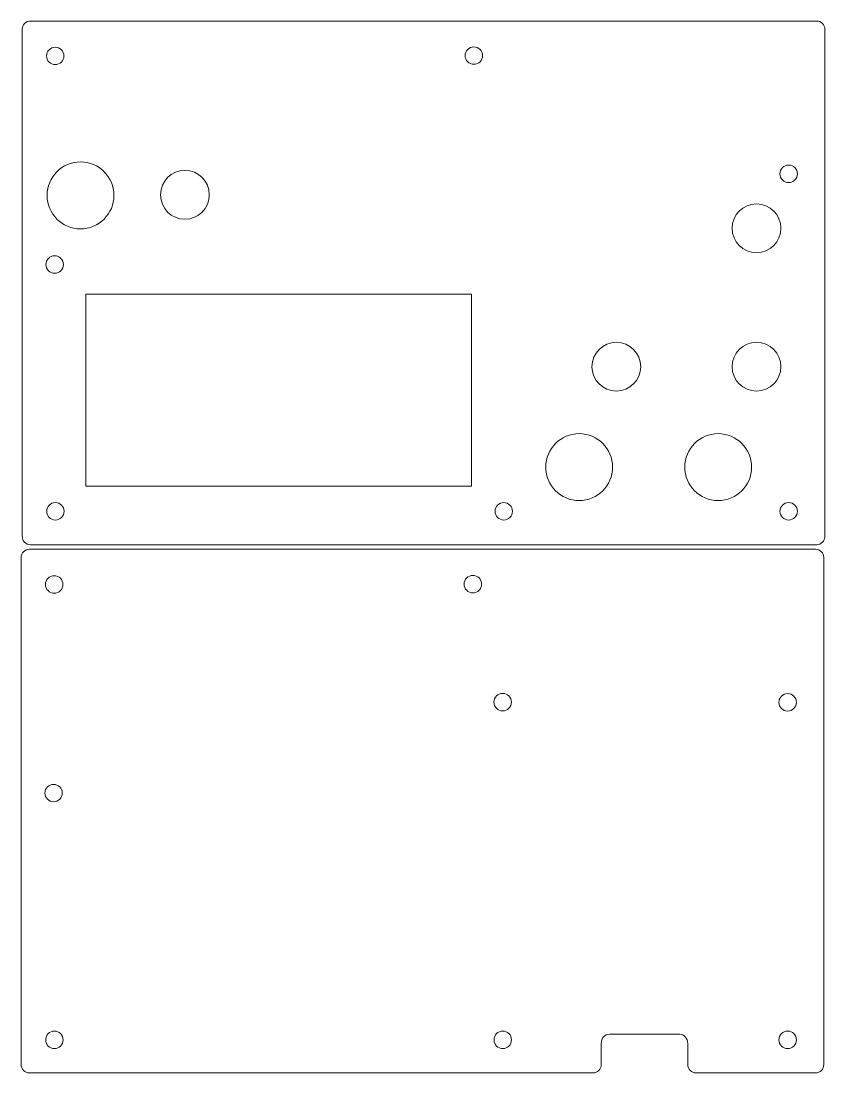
# Model space of a CAD drawing. Header units: inches. Extents: x 157 to 295, y -395 to -214.
import ezdxf

# ---------------------------------------------------------------- set-up
doc = ezdxf.new("R2010")
doc.units = ezdxf.units.IN
doc.header["$MEASUREMENT"] = 0
doc.layers.add('4 encoder top', color=7, linetype='Continuous')
doc.layers.add('bottom', color=7, linetype='Continuous')

# ---------------------------------------------------------------- blocks, each defined once
blk = doc.blocks.new('block 3')
at = {"layer": 'bottom', "color": 1, "lineweight": 9}
blk.add_open_spline([(164.24, -310.95), (164.24, -310.12), (163.57, -309.45), (162.74, -309.45), (161.91, -309.45), (161.24, -310.12), (161.24, -310.95), (161.24, -311.78), (161.91, -312.45), (162.74, -312.45), (163.57, -312.45), (164.24, -311.78), (164.24, -310.95), (164.24, -310.95), (164.24, -310.95), (164.24, -310.95)], degree=3, knots=[0, 0, 0, 0, 1, 1, 1, 2, 2, 2, 3, 3, 3, 4, 4, 4, 5, 5, 5, 5], dxfattribs=at)
blk = doc.blocks.new('block 4')
at = {"layer": 'bottom', "color": 1, "lineweight": 9}
blk.add_open_spline([(164.28, -389.21), (164.28, -388.38), (163.6, -387.71), (162.78, -387.71), (161.95, -387.71), (161.28, -388.38), (161.28, -389.21), (161.28, -390.04), (161.95, -390.71), (162.78, -390.71), (163.6, -390.71), (164.28, -390.04), (164.28, -389.21), (164.28, -389.21), (164.28, -389.21), (164.28, -389.21)], degree=3, knots=[0, 0, 0, 0, 1, 1, 1, 2, 2, 2, 3, 3, 3, 4, 4, 4, 5, 5, 5, 5], dxfattribs=at)
blk = doc.blocks.new('block 5')
at = {"layer": 'bottom', "color": 1, "lineweight": 9}
blk.add_open_spline([(290.33, -331.21), (290.33, -330.39), (289.66, -329.71), (288.83, -329.71), (288, -329.71), (287.33, -330.39), (287.33, -331.21), (287.33, -332.04), (288, -332.71), (288.83, -332.71), (289.66, -332.71), (290.33, -332.04), (290.33, -331.21), (290.33, -331.21), (290.33, -331.21), (290.33, -331.21)], degree=3, knots=[0, 0, 0, 0, 1, 1, 1, 2, 2, 2, 3, 3, 3, 4, 4, 4, 5, 5, 5, 5], dxfattribs=at)
blk = doc.blocks.new('block 6')
at = {"layer": 'bottom', "color": 1, "lineweight": 9}
blk.add_open_spline([(290.33, -389.21), (290.33, -388.38), (289.66, -387.71), (288.83, -387.71), (288, -387.71), (287.33, -388.38), (287.33, -389.21), (287.33, -390.04), (288, -390.71), (288.83, -390.71), (289.66, -390.71), (290.33, -390.04), (290.33, -389.21), (290.33, -389.21), (290.33, -389.21), (290.33, -389.21)], degree=3, knots=[0, 0, 0, 0, 1, 1, 1, 2, 2, 2, 3, 3, 3, 4, 4, 4, 5, 5, 5, 5], dxfattribs=at)
blk = doc.blocks.new('block 7')
at = {"layer": 'bottom', "color": 1, "lineweight": 9}
blk.add_open_spline([(164.14, -346.8), (164.14, -345.97), (163.47, -345.3), (162.64, -345.3), (161.82, -345.3), (161.14, -345.97), (161.14, -346.8), (161.14, -347.63), (161.82, -348.3), (162.64, -348.3), (163.47, -348.3), (164.14, -347.63), (164.14, -346.8), (164.14, -346.8), (164.14, -346.8), (164.14, -346.8)], degree=3, knots=[0, 0, 0, 0, 1, 1, 1, 2, 2, 2, 3, 3, 3, 4, 4, 4, 5, 5, 5, 5], dxfattribs=at)
blk = doc.blocks.new('block 8')
at = {"layer": 'bottom', "color": 1, "lineweight": 9}
blk.add_open_spline([(241.36, -389.21), (241.36, -388.38), (240.69, -387.71), (239.86, -387.71), (239.03, -387.71), (238.36, -388.38), (238.36, -389.21), (238.36, -390.04), (239.03, -390.71), (239.86, -390.71), (240.69, -390.71), (241.36, -390.04), (241.36, -389.21), (241.36, -389.21), (241.36, -389.21), (241.36, -389.21)], degree=3, knots=[0, 0, 0, 0, 1, 1, 1, 2, 2, 2, 3, 3, 3, 4, 4, 4, 5, 5, 5, 5], dxfattribs=at)
blk = doc.blocks.new('block 9')
at = {"layer": 'bottom', "color": 1, "lineweight": 9}
blk.add_open_spline([(236.22, -310.89), (236.22, -310.06), (235.54, -309.39), (234.72, -309.39), (233.89, -309.39), (233.22, -310.06), (233.22, -310.89), (233.22, -311.72), (233.89, -312.39), (234.72, -312.39), (235.54, -312.39), (236.22, -311.72), (236.22, -310.89), (236.22, -310.89), (236.22, -310.89), (236.22, -310.89)], degree=3, knots=[0, 0, 0, 0, 1, 1, 1, 2, 2, 2, 3, 3, 3, 4, 4, 4, 5, 5, 5, 5], dxfattribs=at)
blk = doc.blocks.new('block 10')
at = {"layer": 'bottom', "color": 1, "lineweight": 9}
blk.add_open_spline([(241.34, -331.17), (241.34, -330.34), (240.67, -329.67), (239.84, -329.67), (239.01, -329.67), (238.34, -330.34), (238.34, -331.17), (238.34, -332), (239.01, -332.67), (239.84, -332.67), (240.67, -332.67), (241.34, -332), (241.34, -331.17), (241.34, -331.17), (241.34, -331.17), (241.34, -331.17)], degree=3, knots=[0, 0, 0, 0, 1, 1, 1, 2, 2, 2, 3, 3, 3, 4, 4, 4, 5, 5, 5, 5], dxfattribs=at)
blk = doc.blocks.new('block 11')
at = {"layer": 'bottom', "color": 1, "lineweight": 9}
for points, knots in [([(255.57, -394.9), (255.57, -394.9), (158.46, -394.9), (158.46, -394.9), (157.68, -394.9), (157.04, -394.26), (157.04, -393.47), (157.04, -393.47), (157.04, -306.32), (157.04, -306.32), (157.04, -305.53), (157.68, -304.9), (158.46, -304.9), (158.46, -304.9), (293.63, -304.9), (293.63, -304.9), (294.41, -304.9), (295.04, -305.53), (295.04, -306.32), (295.04, -306.32), (295.04, -393.47), (295.04, -393.47), (295.04, -394.26), (294.41, -394.9), (293.63, -394.9), (293.63, -394.9), (273.08, -394.9), (273.08, -394.9)], [0, 0, 0, 0, 1, 1, 1, 2, 2, 2, 3, 3, 3, 4, 4, 4, 5, 5, 5, 6, 6, 6, 7, 7, 7, 8, 8, 8, 9, 9, 9, 9]), ([(256.79, -393.48), (256.79, -393.48), (256.78, -389.84), (256.78, -389.84), (256.78, -388.96), (257.42, -388.25), (258.19, -388.25), (258.19, -388.25), (270.24, -388.25), (270.24, -388.25), (271.02, -388.25), (271.65, -388.96), (271.65, -389.84), (271.65, -389.84), (271.65, -393.53), (271.65, -393.53)], [0, 0, 0, 0, 1, 1, 1, 2, 2, 2, 3, 3, 3, 4, 4, 4, 5, 5, 5, 5])]:
    blk.add_open_spline(points, degree=3, knots=knots, dxfattribs=at)
for points in [[(256.79, -393.49), (256.79, -394.26), (256.15, -394.9), (255.38, -394.9)], [(271.66, -393.48), (271.66, -394.26), (272.29, -394.89), (273.07, -394.89)]]:
    blk.add_open_spline(points, degree=3, dxfattribs=at)
blk = doc.blocks.new('block 2')
at = {"layer": 'bottom'}
for name in ['block 11', 'block 3', 'block 9', 'block 10', 'block 5', 'block 7', 'block 4', 'block 8', 'block 6']:
    blk.add_blockref(name, (0, 0), dxfattribs=at)
blk = doc.blocks.new('block 12')
at = {"layer": '4 encoder top', "color": 1, "lineweight": 9}
blk.add_open_spline([(164.42, -220.11), (164.42, -219.28), (163.75, -218.61), (162.92, -218.61), (162.09, -218.61), (161.42, -219.28), (161.42, -220.11), (161.42, -220.94), (162.09, -221.61), (162.92, -221.61), (163.75, -221.61), (164.42, -220.94), (164.42, -220.11), (164.42, -220.11), (164.42, -220.11), (164.42, -220.11)], degree=3, knots=[0, 0, 0, 0, 1, 1, 1, 2, 2, 2, 3, 3, 3, 4, 4, 4, 5, 5, 5, 5], dxfattribs=at)
blk = doc.blocks.new('block 13')
at = {"layer": '4 encoder top', "color": 1, "lineweight": 9}
blk.add_open_spline([(164.45, -298.37), (164.45, -297.54), (163.78, -296.87), (162.95, -296.87), (162.12, -296.87), (161.45, -297.54), (161.45, -298.37), (161.45, -299.2), (162.12, -299.87), (162.95, -299.87), (163.78, -299.87), (164.45, -299.2), (164.45, -298.37), (164.45, -298.37), (164.45, -298.37), (164.45, -298.37)], degree=3, knots=[0, 0, 0, 0, 1, 1, 1, 2, 2, 2, 3, 3, 3, 4, 4, 4, 5, 5, 5, 5], dxfattribs=at)
blk = doc.blocks.new('block 14')
at = {"layer": '4 encoder top', "color": 1, "lineweight": 9}
blk.add_open_spline([(290.51, -240.37), (290.51, -239.54), (289.83, -238.87), (289.01, -238.87), (288.18, -238.87), (287.51, -239.54), (287.51, -240.37), (287.51, -241.2), (288.18, -241.87), (289.01, -241.87), (289.83, -241.87), (290.51, -241.2), (290.51, -240.37), (290.51, -240.37), (290.51, -240.37), (290.51, -240.37)], degree=3, knots=[0, 0, 0, 0, 1, 1, 1, 2, 2, 2, 3, 3, 3, 4, 4, 4, 5, 5, 5, 5], dxfattribs=at)
blk = doc.blocks.new('block 15')
at = {"layer": '4 encoder top', "color": 1, "lineweight": 9}
blk.add_open_spline([(290.51, -298.37), (290.51, -297.54), (289.84, -296.87), (289.01, -296.87), (288.18, -296.87), (287.51, -297.54), (287.51, -298.37), (287.51, -299.19), (288.18, -299.87), (289.01, -299.87), (289.84, -299.87), (290.51, -299.19), (290.51, -298.37), (290.51, -298.37), (290.51, -298.37), (290.51, -298.37)], degree=3, knots=[0, 0, 0, 0, 1, 1, 1, 2, 2, 2, 3, 3, 3, 4, 4, 4, 5, 5, 5, 5], dxfattribs=at)
blk = doc.blocks.new('block 16')
at = {"layer": '4 encoder top', "color": 1, "lineweight": 9}
blk.add_open_spline([(164.32, -255.96), (164.32, -255.13), (163.65, -254.46), (162.82, -254.46), (161.99, -254.46), (161.32, -255.13), (161.32, -255.96), (161.32, -256.79), (161.99, -257.46), (162.82, -257.46), (163.65, -257.46), (164.32, -256.79), (164.32, -255.96), (164.32, -255.96), (164.32, -255.96), (164.32, -255.96)], degree=3, knots=[0, 0, 0, 0, 1, 1, 1, 2, 2, 2, 3, 3, 3, 4, 4, 4, 5, 5, 5, 5], dxfattribs=at)
blk = doc.blocks.new('block 17')
at = {"layer": '4 encoder top', "color": 1, "lineweight": 9}
blk.add_open_spline([(241.53, -298.37), (241.53, -297.54), (240.86, -296.87), (240.03, -296.87), (239.21, -296.87), (238.53, -297.54), (238.53, -298.37), (238.53, -299.2), (239.21, -299.87), (240.03, -299.87), (240.86, -299.87), (241.53, -299.2), (241.53, -298.37), (241.53, -298.37), (241.53, -298.37), (241.53, -298.37)], degree=3, knots=[0, 0, 0, 0, 1, 1, 1, 2, 2, 2, 3, 3, 3, 4, 4, 4, 5, 5, 5, 5], dxfattribs=at)
blk = doc.blocks.new('block 18')
at = {"layer": '4 encoder top', "color": 1, "lineweight": 9}
blk.add_open_spline([(236.39, -220.05), (236.39, -219.22), (235.72, -218.55), (234.89, -218.55), (234.06, -218.55), (233.39, -219.22), (233.39, -220.05), (233.39, -220.88), (234.06, -221.55), (234.89, -221.55), (235.72, -221.55), (236.39, -220.88), (236.39, -220.05), (236.39, -220.05), (236.39, -220.05), (236.39, -220.05)], degree=3, knots=[0, 0, 0, 0, 1, 1, 1, 2, 2, 2, 3, 3, 3, 4, 4, 4, 5, 5, 5, 5], dxfattribs=at)

msp = doc.modelspace()

# ---------------------------------------------------------------- linework, layer by layer
at = {"layer": '4 encoder top', "color": 1, "lineweight": 9}
msp.add_lwpolyline([(234.49, -294.04), (168.17, -294.04), (168.17, -261.06), (234.49, -261.06), (234.49, -294.04)], dxfattribs=at)
for points, knots in [([(295.25, -302.69), (295.25, -303.48), (294.61, -304.11), (293.83, -304.11), (293.83, -304.11), (158.67, -304.11), (158.67, -304.11), (157.88, -304.11), (157.25, -303.48), (157.25, -302.69), (157.25, -302.69), (157.25, -215.54), (157.25, -215.54), (157.25, -214.75), (157.88, -214.11), (158.67, -214.11), (158.67, -214.11), (293.83, -214.11), (293.83, -214.11), (294.61, -214.11), (295.25, -214.75), (295.25, -215.54), (295.25, -215.54), (295.25, -302.69), (295.25, -302.69)], [0, 0, 0, 0, 1, 1, 1, 2, 2, 2, 3, 3, 3, 4, 4, 4, 5, 5, 5, 6, 6, 6, 7, 7, 7, 8, 8, 8, 8]), ([(173.02, -244.08), (173.02, -247.25), (170.44, -249.83), (167.27, -249.83), (164.09, -249.83), (161.52, -247.25), (161.52, -244.08), (161.52, -240.9), (164.09, -238.33), (167.27, -238.33), (170.44, -238.33), (173.02, -240.9), (173.02, -244.08)], [0, 0, 0, 0, 1, 1, 1, 2, 2, 2, 3, 3, 3, 4, 4, 4, 4]), ([(189.41, -243.97), (189.41, -246.29), (187.53, -248.17), (185.21, -248.17), (182.9, -248.17), (181.02, -246.29), (181.02, -243.97), (181.02, -241.66), (182.9, -239.78), (185.21, -239.78), (187.53, -239.78), (189.41, -241.66), (189.41, -243.97)], [0, 0, 0, 0, 1, 1, 1, 2, 2, 2, 3, 3, 3, 4, 4, 4, 4]), ([(287.67, -249.73), (287.67, -252.05), (285.79, -253.92), (283.48, -253.92), (281.16, -253.92), (279.28, -252.05), (279.28, -249.73), (279.28, -247.41), (281.16, -245.54), (283.48, -245.54), (285.79, -245.54), (287.67, -247.41), (287.67, -249.73)], [0, 0, 0, 0, 1, 1, 1, 2, 2, 2, 3, 3, 3, 4, 4, 4, 4]), ([(263.57, -273.52), (263.57, -275.84), (261.69, -277.71), (259.38, -277.71), (257.06, -277.71), (255.19, -275.84), (255.19, -273.52), (255.19, -271.2), (257.06, -269.33), (259.38, -269.33), (261.69, -269.33), (263.57, -271.2), (263.57, -273.52)], [0, 0, 0, 0, 1, 1, 1, 2, 2, 2, 3, 3, 3, 4, 4, 4, 4]), ([(287.67, -273.52), (287.67, -275.84), (285.79, -277.71), (283.48, -277.71), (281.16, -277.71), (279.28, -275.84), (279.28, -273.52), (279.28, -271.2), (281.16, -269.33), (283.48, -269.33), (285.79, -269.33), (287.67, -271.2), (287.67, -273.52)], [0, 0, 0, 0, 1, 1, 1, 2, 2, 2, 3, 3, 3, 4, 4, 4, 4]), ([(258.74, -290.78), (258.74, -293.95), (256.17, -296.53), (252.99, -296.53), (249.82, -296.53), (247.24, -293.95), (247.24, -290.78), (247.24, -287.6), (249.82, -285.03), (252.99, -285.03), (256.17, -285.03), (258.74, -287.6), (258.74, -290.78)], [0, 0, 0, 0, 1, 1, 1, 2, 2, 2, 3, 3, 3, 4, 4, 4, 4]), ([(282.64, -290.78), (282.64, -293.95), (280.07, -296.53), (276.89, -296.53), (273.72, -296.53), (271.14, -293.95), (271.14, -290.78), (271.14, -287.6), (273.72, -285.03), (276.89, -285.03), (280.07, -285.03), (282.64, -287.6), (282.64, -290.78)], [0, 0, 0, 0, 1, 1, 1, 2, 2, 2, 3, 3, 3, 4, 4, 4, 4])]:
    msp.add_open_spline(points, degree=3, knots=knots, dxfattribs=at)

# ---------------------------------------------------------------- block references
at = {"layer": '4 encoder top'}
for name in ['block 12', 'block 18', 'block 14', 'block 16', 'block 13', 'block 17', 'block 15']:
    msp.add_blockref(name, (0, 0), dxfattribs=at)
at = {"layer": 'bottom'}
msp.add_blockref('block 2', (0, 0), dxfattribs=at)

doc.saveas('drawing.dxf')
